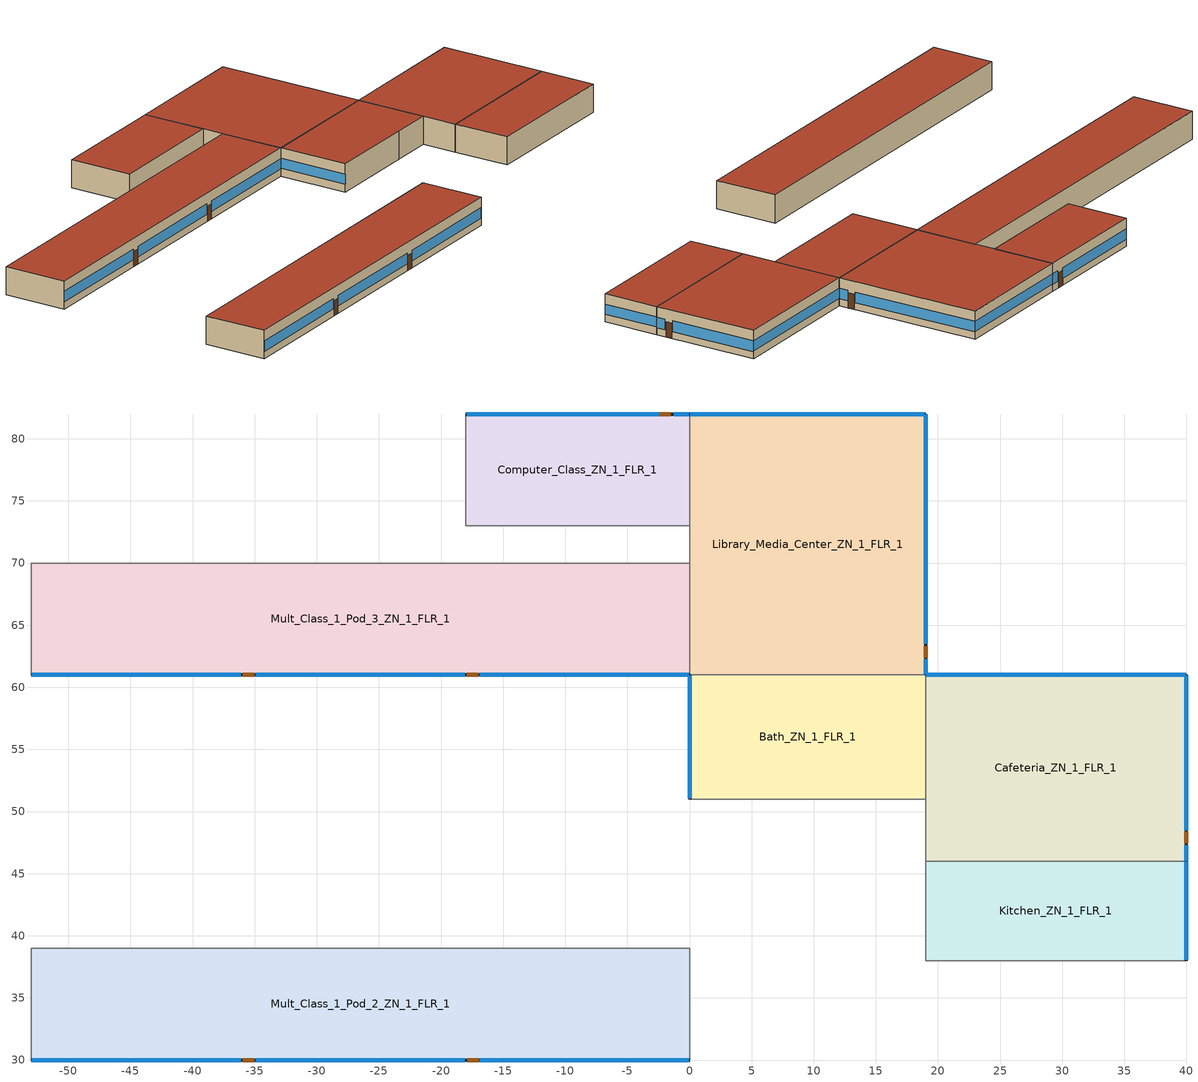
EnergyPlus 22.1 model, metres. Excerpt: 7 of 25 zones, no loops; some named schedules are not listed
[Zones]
Mult_Class_1_Pod_2_ZN_1_FLR_1
 floor ground (Mult_Class_1_Pod_2_ZN_1_FLR_1_Floor_Ffactor): -53,39 0,39 0,30 -53,30 z0
 wall outside (nonres_ext_wall_grd): -53,30 0,30 z0:4
 wall to Main_Corridor_ZN_1_FLR_1 (int_wall): 0,30 0,39 z0:4
 wall to Corridor_Pod_2_ZN_1_FLR_1 (int_wall): 0,39 -53,39 z0:4
 wall to Corner_Class_1_Pod_2_ZN_1_FLR_1 (int_wall): -53,39 -53,30 z0:4
 window (NonresWindow_U_0.417_SHGC_0.4): -52.95,30 -36.13,30 / -34.91,30 -18.09,30 / -16.87,30 -0.05,30 z1.03:2.5
 door (Swinging Door_con): -35.94,30 -35.03,30 / -17.89,30 -16.98,30 z0:2.13
 roof outside (nonres_roof): -53,30 0,30 0,39 -53,39 z4
Mult_Class_1_Pod_3_ZN_1_FLR_1
 floor ground (Mult_Class_1_Pod_3_ZN_1_FLR_1_Floor_Ffactor): -53,70 0,70 0,61 -53,61 z0
 wall outside (nonres_ext_wall_grd): -53,61 0,61 z0:4
 wall to Library_Media_Center_ZN_1_FLR_1 (int_wall): 0,61 0,70 z0:4
 wall to Corridor_Pod_3_ZN_1_FLR_1 (int_wall): 0,70 -53,70 z0:4
 wall to Corner_Class_1_Pod_3_ZN_1_FLR_1 (int_wall): -53,70 -53,61 z0:4
 window (NonresWindow_U_0.417_SHGC_0.4): -52.95,61 -36.13,61 / -34.91,61 -18.09,61 / -16.87,61 -0.05,61 z1.03:2.5
 door (Swinging Door_con): -35.96,61 -35.05,61 / -17.92,61 -17.01,61 z0:2.13
 roof outside (nonres_roof): -53,61 0,61 0,70 -53,70 z4
Computer_Class_ZN_1_FLR_1
 floor ground (Computer_Class_ZN_1_FLR_1_Floor_Ffactor): -18,82 0,82 0,73 -18,73 z0
 wall outside (nonres_ext_wall_grd): 0,82 -18,82 z0:4
 wall to Corridor_Pod_3_ZN_1_FLR_1 (int_wall): -18,73 0,73 z0:4
 wall to Library_Media_Center_ZN_1_FLR_1 (int_wall): 0,73 0,82 z0:4
 wall to Mult_Class_2_Pod_3_ZN_1_FLR_1 (int_wall): -18,82 -18,73 z0:4
 window (NonresWindow_U_0.417_SHGC_0.4): -0.05,82 -1.27,82 / -2.49,82 -17.95,82 z1:2.51
 door (Swinging Door_con): -1.5,82 -2.42,82 z0:2.13
 roof outside (nonres_roof): -18,73 0,73 0,82 -18,82 z4
Bath_ZN_1_FLR_1
 floor ground (Bath_ZN_1_FLR_1_Floor_Ffactor): 0,61 19,61 19,51 0,51 z0
 wall outside (nonres_ext_wall_grd): 0,61 0,51 z0:4
 wall to Main_Corridor_ZN_1_FLR_1 (int_wall): 0,51 13,51 z0:4
 wall to Mech_ZN_1_FLR_1 (int_wall): 13,51 19,51 z0:4
 wall to Cafeteria_ZN_1_FLR_1 (int_wall): 19,51 19,61 z0:4
 wall to Library_Media_Center_ZN_1_FLR_1 (int_wall): 19,61 0,61 z0:4
 window (NonresWindow_U_0.417_SHGC_0.4): 0,60.95 0,51.05 z1.1:2.51
 roof outside (nonres_roof): 0,51 19,51 19,61 0,61 z4
Kitchen_ZN_1_FLR_1
 floor ground (Kitchen_ZN_1_FLR_1_Floor_Ffactor): 19,46 40,46 40,38 19,38 z0
 wall outside (nonres_ext_wall_grd): 40,38 40,46 z0:4
 wall to Gym_ZN_1_FLR_1 (int_wall): 19,38 40,38 z0:4
 wall to Cafeteria_ZN_1_FLR_1 (int_wall): 40,46 19,46 z0:4
 wall to Mech_ZN_1_FLR_1 (int_wall): 19,46 19,38 z0:4
 window (NonresWindow_U_0.417_SHGC_0.4): 40,38.05 40,45.95 z1.1:2.52
 roof outside (nonres_roof): 19,38 40,38 40,46 19,46 z4
Cafeteria_ZN_1_FLR_1
 floor ground (Cafeteria_ZN_1_FLR_1_Floor_Ffactor): 19,61 40,61 40,46 19,46 z0
 wall outside (nonres_ext_wall_grd): 40,46 40,61 19,61 z0:4
 wall to Mech_ZN_1_FLR_1 (int_wall): 19,51 19,46 z0:4
 window (NonresWindow_U_0.417_SHGC_0.4): 39.95,61 19.05,61 z1.1:2.51; 40,46.05 40,47.27 / 40,48.49 40,60.95 z0.97:2.51
 door (Swinging Door_con): 40,47.45 40,48.37 z0:2.13
 roof outside (nonres_roof): 19,46 40,46 40,61 19,61 z4
Library_Media_Center_ZN_1_FLR_1
 floor ground (Library_Media_Center_ZN_1_FLR_1_Floor_Ffactor): 0,82 19,82 19,61 0,61 z0
 wall outside (nonres_ext_wall_grd): 19,61 19,82 0,82 z0:4
 wall to Corridor_Pod_3_ZN_1_FLR_1 (int_wall): 0,73 0,70 z0:4
 window (NonresWindow_U_0.417_SHGC_0.4): 18.95,82 0.05,82 z1.1:2.51; 19,61.05 19,62.27 / 19,63.49 19,81.95 z1.01:2.51
 door (Swinging Door_con): 19,62.4 19,63.31 z0:2.13
 roof outside (nonres_roof): 0,61 19,61 19,82 0,82 z4
[Building]
SchoolPrimary: North Axis {deg}=0; Terrain=City; Loads Convergence Tolerance Value {W}=0.04; Temperature Convergence Tolerance Value {deltaC}=0.2; Solar Distribution=FullInteriorAndExterior; Maximum Number of Warmup Days=25; Minimum Number of Warmup Days=6
[Site:Location]
Site:Location=Buffalo.Niagara.Intl.AP_NY_USA WMO=725280; Latitude {N+ S-}=42.94; Longitude {W- E+}=-78.74; Time Zone Relative to GMT {GMT+/-}=-5; Elevation {m}=215
[SizingPeriod:DesignDay] Day of Month=21; Dry-Bulb Temperature Range Modifier Type=DefaultMultipliers; Humidity Condition Type=Wetbulb; Barometric Pressure {Pa}=98769; Rain {Yes/No}=No; Snow on ground {Yes/No}=No; Daylight Savings Time Indicator=No
Name | Month | Day Type | Maximum Dry-Bulb Temperature {C} | Daily Dry-Bulb Temperature Range {C} | Wetbulb at Maximum Dry-Bulb {C} | Wind Speed {m/s} design conditions vs. traditional 6.71 m/s (15 mph) | Wind Direction {Degrees; N=0, S=180} | Solar Model Indicator | Clearness {0.0 to 1.1} | Wind Speed {m/s} design conditions vs. traditional 3.35 m/s (7mph) | ASHRAE Clear Sky Optical Depth for Beam Irradiance (taub) | ASHRAE Clear Sky Optical Depth for Diffuse Irradiance (taud)
Buffalo.Niagara.Intl.AP_NY_USA Ann Htg 99.6% Condns DB | 1 | WinterDesignDay | -16.3 | 0 | -16.3 | 5.1 | 270 | ASHRAEClearSky | 0
Buffalo.Niagara.Intl.AP_NY_USA Ann Clg .4% Condns DB=>MWB | 7 | SummerDesignDay | 30.3 | 9.3 | 21.8 |  | 240 | ASHRAETau |  | 5.7 | 0.462 | 2.001
[Site:WaterMainsTemperature]
Calculation Method=Correlation; Annual average outdoor air temperature {C}=8.96667; Maximum difference in monthly average outdoor air temperatures {C}=26.2
[Site:GroundTemperature:FCfactorMethod]
January Ground Temperature {C}=9.7; February Ground Temperature {C}=6; March Ground Temperature {C}=-2.2; April Ground Temperature {C}=-3.4; May Ground Temperature {C}=-4.2; June Ground Temperature {C}=2.7; July Ground Temperature {C}=7.5; August Ground Temperature {C}=13.7; September Ground Temperature {C}=18.6; October Ground Temperature {C}=22; November Ground Temperature {C}=20.7; December Ground Temperature {C}=16.5
[Material:NoMass]
Opaque Door panel_con: MediumRough, 0.35222, 0.9, 0.7, 0.7
Nonres_Roof_Insulation: MediumSmooth, 5.30668, 0.9, 0.7, 0.7
Nonres_Exterior_Wall_Insulation_grd: MediumSmooth, 0.738041, 0.9, 0.7, 0.7
[Construction]
Swinging Door_con: Opaque Door panel_con
InteriorFurnishings: Std Wood 6inch
int_wall: G01 13mm gypsum board, G01 13mm gypsum board
nonres_roof: F13 Built-up roofing, Nonres_Roof_Insulation, F08 Metal surface
nonres_ext_wall_grd: F07 25mm stucco, G01 16mm gypsum board, Nonres_Exterior_Wall_Insulation_grd, G01 16mm gypsum board
NonresWindow_U_0.417_SHGC_0.4: Nonres Window Glazing Layer
[Material]
Name | Roughness | Thickness {m} | Conductivity {W/m-K} | Density {kg/m3} | Specific Heat {J/kg-K} | Thermal Absorptance | Solar Absorptance | Visible Absorptance | Absorptance:Thermal | Absorptance:Solar | Absorptance:Visible
Std Wood 6inch | MediumSmooth | 0.15 | 0.12 | 540 | 1210 | 0.9 | 0.7 | 0.7
F07 25mm stucco | Smooth | 0.0254 | 0.72 | 1856 | 840 | 0.9 | 0.7 | 0.7
F08 Metal surface | Smooth | 0.0008 | 45.28 | 7824 | 500
F13 Built-up roofing | Rough | 0.0095 | 0.16 | 1120 | 1460 |  |  |  | 0.9 | 0.77
G01 13mm gypsum board | Smooth | 0.0127 | 0.16 | 800 | 1090 |  |  |  | 0.9 | 0.7 | 0.5
G01 16mm gypsum board | MediumSmooth | 0.0159 | 0.16 | 800 | 1090
[WindowMaterial:SimpleGlazingSystem]
Nonres Window Glazing Layer: U-Factor {W/m2-K}=2.36783; Solar Heat Gain Coefficient=0.4; Visible Transmittance=0.44
[Construction:FfactorGroundFloor] F-Factor {W/m-K}=0.90012
Name | Area {m2} | PerimeterExposed {m}
Mult_Class_1_Pod_2_ZN_1_FLR_1_Floor_Ffactor; Mult_Class_1_Pod_3_ZN_1_FLR_1_Floor_Ffactor | 477 | 53
Computer_Class_ZN_1_FLR_1_Floor_Ffactor | 162 | 18
Bath_ZN_1_FLR_1_Floor_Ffactor | 190 | 10
Kitchen_ZN_1_FLR_1_Floor_Ffactor | 168 | 8
Cafeteria_ZN_1_FLR_1_Floor_Ffactor | 315 | 36
Library_Media_Center_ZN_1_FLR_1_Floor_Ffactor | 399 | 40
[Zone] Type=1; Multiplier=1; Ceiling Height {m}=4; Floor Area {m2}=autocalculate; Part of Total Floor Area=Yes
Name | Volume {m3}
Mult_Class_1_Pod_2_ZN_1_FLR_1; Mult_Class_1_Pod_3_ZN_1_FLR_1 | 1908
Computer_Class_ZN_1_FLR_1 | 648
Bath_ZN_1_FLR_1 | 760
Kitchen_ZN_1_FLR_1 | 672
Cafeteria_ZN_1_FLR_1 | 1260
Library_Media_Center_ZN_1_FLR_1 | 1596
[InternalMass] Construction=InteriorFurnishings
Name | Zone or ZoneList | Surface Area {m2}
Mult_Class_1_Pod_2_ZN_1_FLR_1_InternalMass_1 | Mult_Class_1_Pod_2_ZN_1_FLR_1 | 954
Mult_Class_1_Pod_3_ZN_1_FLR_1_InternalMass_1 | Mult_Class_1_Pod_3_ZN_1_FLR_1 | 954
Computer_Class_ZN_1_FLR_1_InternalMass_1 | Computer_Class_ZN_1_FLR_1 | 324
Bath_ZN_1_FLR_1_InternalMass_1 | Bath_ZN_1_FLR_1 | 380
Kitchen_ZN_1_FLR_1_InternalMass_1 | Kitchen_ZN_1_FLR_1 | 336
Cafeteria_ZN_1_FLR_1_InternalMass_1 | Cafeteria_ZN_1_FLR_1 | 630
Library_Media_Center_ZN_1_FLR_1_InternalMass_1 | Library_Media_Center_ZN_1_FLR_1 | 798
[People] Fraction Radiant=0.3; Sensible Heat Fraction=AUTOCALCULATE; Activity Level Schedule=ACTIVITY_SCH; Enable ASHRAE 55 Comfort Warnings=No; Mean Radiant Temperature Calculation Type=ZoneAveraged; Work Efficiency Schedule=WORK_EFF_SCH; Clothing Insulation Calculation Method=ClothingInsulationSchedule; Clothing Insulation Schedule=CLOTHING_SCH; Air Velocity Schedule=AIR_VELO_SCH; Thermal Comfort Model 1 Type=FANGER
Name | Zone or ZoneList or Space or SpaceList | Number of People Schedule | Number of People Calculation Method | Floor Area per Person {m2/person} | Number of People
Mult_Class_1_Pod_2_ZN_1_FLR_1 | Mult_Class_1_Pod_2_ZN_1_FLR_1 | BLDG_OCC_SCH | Area/Person | 3.716
Mult_Class_1_Pod_3_ZN_1_FLR_1 | Mult_Class_1_Pod_3_ZN_1_FLR_1 | BLDG_OCC_SCH | Area/Person | 3.716
Computer_Class_ZN_1_FLR_1 | Computer_Class_ZN_1_FLR_1 | BLDG_OCC_SCH_Extend | Area/Person | 3.716
Bath_ZN_1_FLR_1 | Bath_ZN_1_FLR_1 | BLDG_OCC_SCH | People |  | 10.227
Kitchen_ZN_1_FLR_1 | Kitchen_ZN_1_FLR_1 | BLDG_OCC_SCH | People |  | 26.993
Cafeteria_ZN_1_FLR_1 | Cafeteria_ZN_1_FLR_1 | BLDG_OCC_SCH_Cafeteria | Area/Person | 0.929
Library_Media_Center_ZN_1_FLR_1 | Library_Media_Center_ZN_1_FLR_1 | BLDG_OCC_SCH | Area/Person | 9.289
[Lights] Design Level Calculation Method=Watts/Area; Return Air Fraction=0; Fraction Radiant=0.37; Fraction Visible=0.2; Fraction Replaceable=1; Return Air Fraction Calculated from Plenum Temperature=No
Name | Zone or ZoneList or Space or SpaceList | Schedule | Watts per Zone Floor Area {W/m2}
Mult_Class_1_Pod_2_ZN_1_FLR_1_Lights | Mult_Class_1_Pod_2_ZN_1_FLR_1 | ltg_sch_classroom | 13.63356
Mult_Class_1_Pod_3_ZN_1_FLR_1_Lights | Mult_Class_1_Pod_3_ZN_1_FLR_1 | ltg_sch_classroom | 13.63356
Computer_Class_ZN_1_FLR_1_Lights | Computer_Class_ZN_1_FLR_1 | ltg_sch_computer_room | 13.63356
Bath_ZN_1_FLR_1_Lights | Bath_ZN_1_FLR_1 | ltg_sch_bath | 10.54862
Kitchen_ZN_1_FLR_1_Lights | Kitchen_ZN_1_FLR_1 | ltg_sch_kitchen | 13.02432
Cafeteria_ZN_1_FLR_1_Lights | Cafeteria_ZN_1_FLR_1 | ltg_sch_cafeteria | 6.99653
Library_Media_Center_ZN_1_FLR_1_Lights | Library_Media_Center_ZN_1_FLR_1 | ltg_sch_library | 16.30731
[ElectricEquipment] Design Level Calculation Method=EquipmentLevel
Name | Zone or ZoneList or Space or SpaceList | Schedule | Design Level {W} | Fraction Latent | Fraction Radiant | Fraction Lost
Mult_Class_1_Pod_2_ZN_1_FLR_1_PlugMisc_Equip | Mult_Class_1_Pod_2_ZN_1_FLR_1 | BLDG_EQUIP_SCH | 7155 | 0 | 0.5 | 0
Mult_Class_1_Pod_3_ZN_1_FLR_1_PlugMisc_Equip | Mult_Class_1_Pod_3_ZN_1_FLR_1 | BLDG_EQUIP_SCH | 7155 | 0 | 0.5 | 0
Computer_Class_ZN_1_FLR_1_PlugMisc_Equip | Computer_Class_ZN_1_FLR_1 | BLDG_EQUIP_SCH | 3240 | 0 | 0.5 | 0
Bath_ZN_1_FLR_1_PlugMisc_Equip | Bath_ZN_1_FLR_1 | BLDG_EQUIP_SCH | 760 | 0 | 0.5 | 0
Kitchen_ZN_1_FLR_1_MiscElec_Equip | Kitchen_ZN_1_FLR_1 | KITCHEN_ELEC_EQUIP_SCH | 31995.6 | 0.25 | 0.3 | 0.2
Kitchen_ZN_1_FLR_1_Reach-in-Freezer | Kitchen_ZN_1_FLR_1 | Always_on | 915 | 0 | 0 | 1
Kitchen_ZN_1_FLR_1_Reach-in-Refrigerator | Kitchen_ZN_1_FLR_1 | Always_on | 570 | 0 | 0 | 1
Cafeteria_ZN_1_FLR_1_PlugMisc_Equip | Cafeteria_ZN_1_FLR_1 | KITCHEN_ELEC_EQUIP_SCH | 7997.85 | 0 | 0.5 | 0
Library_Media_Center_ZN_1_FLR_1_PlugMisc_Equip | Library_Media_Center_ZN_1_FLR_1 | BLDG_EQUIP_SCH | 5985 | 0 | 0.5 | 0
[GasEquipment]
Kitchen_ZN_1_FLR_1_MiscGas_Equip: Zone or ZoneList or Space or SpaceList=Kitchen_ZN_1_FLR_1; Schedule=KITCHEN_GAS_EQUIP_SCH; Design Level Calculation Method=EquipmentLevel; Design Level {W}=240424.8; Fraction Latent=0.1; Fraction Radiant=0.2; Fraction Lost=0.7
[Daylighting:Controls] Daylighting Method=SplitFlux; Availability Schedule=DaylightAvailSch; Lighting Control Type=Stepped; Minimum Input Power Fraction for Continuous or ContinuousOff Dimming Control=0.3; Minimum Light Output Fraction for Continuous or ContinuousOff Dimming Control=0.2; Number of Stepped Control Steps=3; Probability Lighting will be Reset When Needed in Manual Stepped Control=1; Maximum Allowable Discomfort Glare Index=22
Name | Zone or Space | Glare Calculation Daylighting Reference Point | Glare Calculation Azimuth Angle of View Direction Clockwise from Zone y-Axis {deg} | Daylighting Reference Point 1 | Fraction of Lights Controlled by Reference Point 1 | Illuminance Setpoint at Reference Point 1 {lux} | Daylighting Reference Point 2 | Fraction of Lights Controlled by Reference Point 2 | Illuminance Setpoint at Reference Point 2 {lux}
Mult_Class_1_Pod_2_ZN_1_FLR_1_DaylCtrl | Mult_Class_1_Pod_2_ZN_1_FLR_1 | Mult_Class_1_Pod_2_ZN_1_FLR_1_DaylRefPt1 | 180 | Mult_Class_1_Pod_2_ZN_1_FLR_1_DaylRefPt1 | 0.28 | 377 | Mult_Class_1_Pod_2_ZN_1_FLR_1_DaylRefPt2 | 0.28 | 377
Mult_Class_1_Pod_3_ZN_1_FLR_1_DaylCtrl | Mult_Class_1_Pod_3_ZN_1_FLR_1 | Mult_Class_1_Pod_3_ZN_1_FLR_1_DaylRefPt1 | 180 | Mult_Class_1_Pod_3_ZN_1_FLR_1_DaylRefPt1 | 0.14 | 377 | Mult_Class_1_Pod_3_ZN_1_FLR_1_DaylRefPt2 | 0.14 | 377
Computer_Class_ZN_1_FLR_1_DaylCtrl | Computer_Class_ZN_1_FLR_1 | Computer_Class_ZN_1_FLR_1_DaylRefPt1 | 0 | Computer_Class_ZN_1_FLR_1_DaylRefPt1 | 0.28 | 377 | Computer_Class_ZN_1_FLR_1_DaylRefPt2 | 0.28 | 377
Cafeteria_ZN_1_FLR_1_DaylCtrl | Cafeteria_ZN_1_FLR_1 | Cafeteria_ZN_1_FLR_1_DaylRefPt1 | 90 | Cafeteria_ZN_1_FLR_1_DaylRefPt1 | 0.34 | 215 | Cafeteria_ZN_1_FLR_1_DaylRefPt2 | 0.16 | 215
Library_Media_Center_ZN_1_FLR_1_DaylCtrl | Library_Media_Center_ZN_1_FLR_1 | Library_Media_Center_ZN_1_FLR_1_DaylRefPt1 | 90 | Library_Media_Center_ZN_1_FLR_1_DaylRefPt1 | 0.26 | 538 | Library_Media_Center_ZN_1_FLR_1_DaylRefPt2 | 0.18 | 538
[ZoneInfiltration:DesignFlowRate] Schedule=INFIL_SCH_PNNL; Design Flow Rate Calculation Method=Flow/ExteriorWallArea; Flow per Exterior Surface Area {m3/s-m2}=0.000569572; Constant Term Coefficient=0; Temperature Term Coefficient=0; Velocity Term Coefficient=0.224; Velocity Squared Term Coefficient=0
Name | Zone or ZoneList
Mult_Class_1_Pod_2_ZN_1_FLR_1_Infiltration | Mult_Class_1_Pod_2_ZN_1_FLR_1
Mult_Class_1_Pod_3_ZN_1_FLR_1_Infiltration | Mult_Class_1_Pod_3_ZN_1_FLR_1
Computer_Class_ZN_1_FLR_1_Infiltration | Computer_Class_ZN_1_FLR_1
Bath_ZN_1_FLR_1_Infiltration | Bath_ZN_1_FLR_1
Kitchen_ZN_1_FLR_1_Infiltration | Kitchen_ZN_1_FLR_1
Cafeteria_ZN_1_FLR_1_Infiltration | Cafeteria_ZN_1_FLR_1
Library_Media_Center_ZN_1_FLR_1_Infiltration | Library_Media_Center_ZN_1_FLR_1
[Exterior:Lights] Control Option=AstronomicalClock
Name | Schedule | Design Level {W}
Exterior_Lights_a | Exterior_lighting_schedule_a | 177.17
Exterior_Lights_b | Exterior_lighting_schedule_b | 3804.83
[SCHEDULE:COMPACT]
ltg_sch_classroom; ltg_sch_computer_room: Through: 6/30, For: SummerDesignDay, Until: 24:00, 1, For: WinterDesignDay, Until: 24:00, 0, For: Weekdays, Until: 7:00, 0.12012, Until: 21:00, 0.60975, Until: 24:00, 0.12012, For: Saturday, Until: 24:00, 0.12012, For: AllOtherDays, Until: 24:00, 0.12012, Through: 9/1, For: SummerDesignDay, Until: 24:00, 1, For: WinterDesignDay, Until: 24:00, 0, For: Weekdays, Until: 8:00, 0.12012, Until: 20:00, 0.33875, Until: 24:00, 0.12012, For: Saturday, Until: 24:00, 0.12012, For: AllOtherDays, Until: 24:00, 0.12012, Through: 12/31, For: SummerDesignDay, Until: 24:00, 1, For: WinterDesignDay, Until: 24:00, 0, For: Weekdays, Until: 7:00, 0.12012, Until: 21:00, 0.60975, Until: 24:00, 0.12012, For: Saturday, Until: 24:00, 0.12012, For: AllOtherDays, Until: 24:00, 0.12012
[Schedule:Compact]
BLDG_OCC_SCH: Through: 6/15, For: Weekdays, Until: 08:00, 0, Until: 16:00, 0.95, Until: 21:00, 0.15, Until: 24:00, 0, For: SummerDesignDay, Until: 08:00, 1e-09, Until: 16:00, 0.95, Until: 21:00, 0.15, Until: 24:00, 1e-09, For: WeekEnds WinterDesignDay Holidays AllOtherDays, Until: 24:00, 0, Through: 9/15, For: Weekdays, Until: 08:00, 0, Until: 16:00, 0.15, Until: 21:00, 0.15, Until: 24:00, 0, For: SummerDesignDay, Until: 24:00, 0.95, For: WeekEnds WinterDesignDay Holidays AllOtherDays, Until: 24:00, 0, Through: 12/31, For: Weekdays, Until: 08:00, 0, Until: 16:00, 0.95, Until: 21:00, 0.15, Until: 24:00, 0, For: SummerDesignDay, Until: 08:00, 1e-09, Until: 16:00, 0.95, Until: 21:00, 0.15, Until: 24:00, 1e-09, For: WeekEnds WinterDesignDay Holidays AllOtherDays, Until: 24:00, 0
BLDG_OCC_SCH_Extend: Through: 6/30, For: Weekdays, Until: 08:00, 0, Until: 16:00, 0.95, Until: 21:00, 0.95, Until: 24:00, 0, For: SummerDesignDay, Until: 08:00, 1e-09, Until: 16:00, 0.95, Until: 21:00, 0.95, Until: 24:00, 1e-09, For: WeekEnds WinterDesignDay Holidays AllOtherDays, Until: 24:00, 0, Through: 9/1, For: Weekdays, Until: 08:00, 0, Until: 17:00, 0.5, Until: 21:00, 0.5, Until: 24:00, 0, For: SummerDesignDay, Until: 24:00, 0.95, For: WeekEnds WinterDesignDay Holidays AllOtherDays, Until: 24:00, 0, Through: 12/31, For: Weekdays, Until: 08:00, 0, Until: 17:00, 0.95, Until: 21:00, 0.95, Until: 24:00, 0, For: SummerDesignDay, Until: 08:00, 1e-09, Until: 17:00, 0.95, Until: 21:00, 0.95, Until: 24:00, 1e-09, For: WeekEnds WinterDesignDay Holidays AllOtherDays, Until: 24:00, 0
BLDG_OCC_SCH_Cafeteria: Through: 6/30, For: Weekdays, Until: 09:00, 0, Until: 15:00, 0.95, Until: 20:00, 0.35, Until: 24:00, 0, For: SummerDesignDay, Until: 09:00, 1e-09, Until: 15:00, 0.95, Until: 20:00, 0.35, Until: 24:00, 1e-09, For: WeekEnds WinterDesignDay Holidays AllOtherDays, Until: 24:00, 0, Through: 9/1, For: Weekdays, Until: 09:00, 0, Until: 17:00, 0.15, Until: 19:00, 0.35, Until: 24:00, 0, For: SummerDesignDay, Until: 24:00, 0.95, For: WeekEnds WinterDesignDay Holidays AllOtherDays, Until: 24:00, 0, Through: 12/31, For: Weekdays, Until: 09:00, 0, Until: 15:00, 0.95, Until: 20:00, 0.35, Until: 24:00, 0, For: SummerDesignDay, Until: 09:00, 1e-09, Until: 15:00, 0.95, Until: 20:00, 0.35, Until: 24:00, 1e-09, For: WeekEnds WinterDesignDay Holidays AllOtherDays, Until: 24:00, 0
WORK_EFF_SCH: Through: 12/31, For: AllDays, Until: 24:00, 0
AIR_VELO_SCH: Through: 12/31, For: AllDays, Until: 24:00, 0.2
CLOTHING_SCH: Through: 04/30, For: AllDays, Until: 24:00, 1.1, Through: 09/30, For: AllDays, Until: 24:00, 0.6, Through: 12/31, For: AllDays, Until: 24:00, 1.1
ACTIVITY_SCH: Through: 12/31, For: AllDays, Until: 24:00, 120
